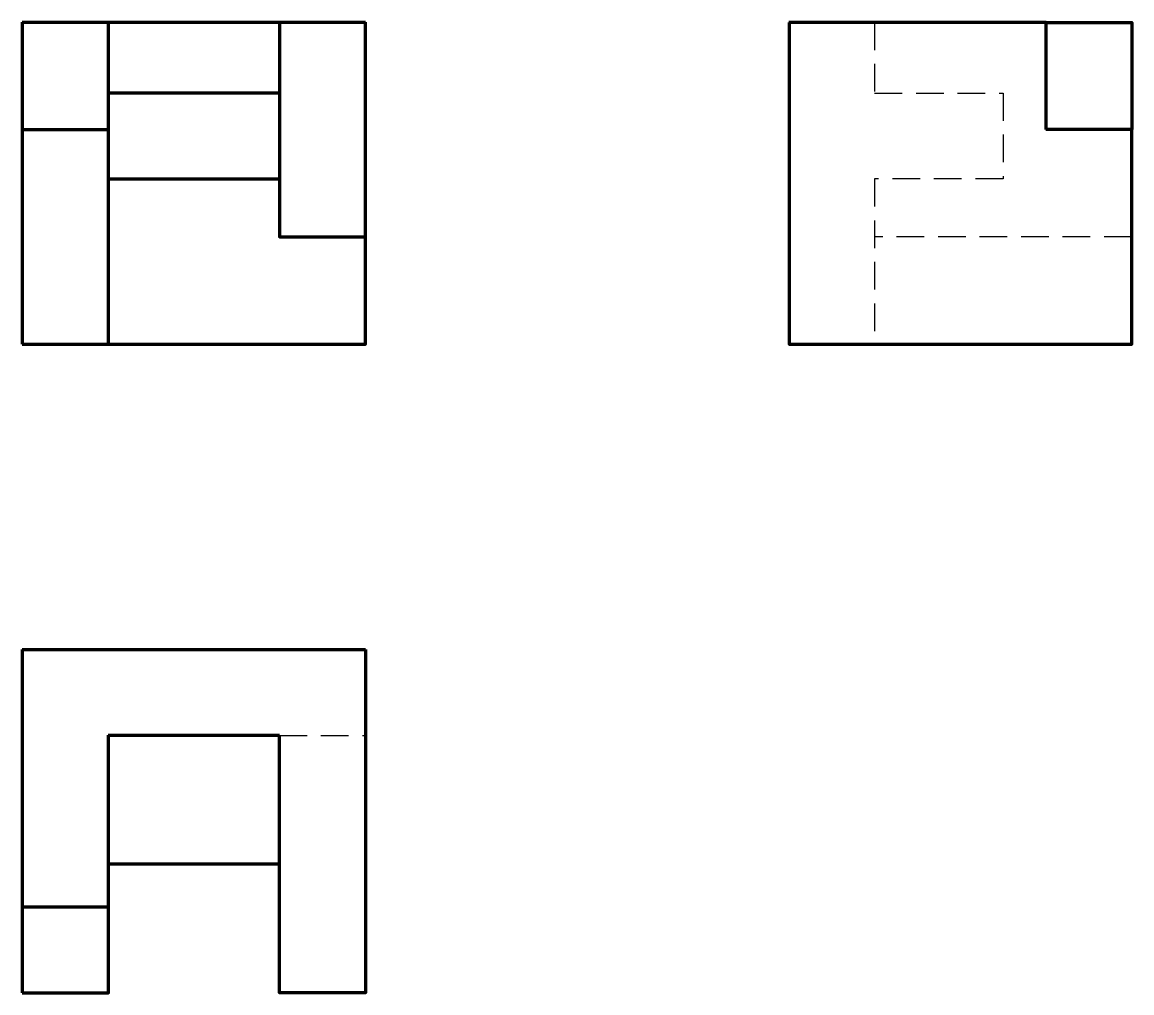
# Model space of a CAD drawing. Header units: metres. Extents: x 48 to 150, y 175 to 264.
import ezdxf

# ---------------------------------------------------------------- set-up
doc = ezdxf.new("R2010")
doc.units = ezdxf.units.M
doc.linetypes.add('DASHED', pattern=[19.05, 12.7, -6.35])
doc.layers.add('PDF3_Geometry', color=7, linetype='Continuous')

msp = doc.modelspace()

# ---------------------------------------------------------------- linework, layer by layer
at = {"linetype": 'DASHED', "ltscale": 0.2}
for p, q in [((125.92, 264.19), (125.92, 257.71)), ((125.92, 257.71), (137.73, 257.71)), ((137.73, 257.71), (137.73, 249.82)), ((137.73, 249.82), (125.92, 249.82)), ((125.92, 249.82), (125.92, 234.66)), ((149.54, 244.5), (125.9, 244.5)), ((71.29, 198.74), (79.18, 198.74))]:
    msp.add_line(p, q, dxfattribs=at)
at = {"layer": 'PDF3_Geometry', "lineweight": 70}
for points in [[(47.67, 254.35), (55.58, 254.35), (55.58, 264.21)], [(55.58, 264.19), (47.67, 264.19)], [(47.69, 254.35), (47.69, 264.21)], [(79.18, 264.19), (55.56, 264.19)], [(71.29, 264.19), (71.29, 244.5), (79.18, 244.5), (79.18, 264.21)], [(141.67, 264.19), (118.05, 264.19)], [(118.07, 264.19), (118.07, 234.66), (149.54, 234.66), (149.54, 254.37)], [(141.65, 264.19), (149.54, 264.19), (149.54, 254.35), (141.65, 254.35)], [(141.67, 254.35), (141.67, 264.21)], [(71.29, 257.71), (55.56, 257.71)], [(47.67, 234.66), (55.58, 234.66), (55.58, 254.37)], [(47.69, 234.66), (47.69, 254.37)], [(55.58, 249.82), (71.29, 249.82)], [(55.58, 234.66), (79.18, 234.66), (79.18, 244.52)], [(79.18, 206.61), (47.67, 206.61)], [(47.69, 175.12), (47.69, 206.64)], [(79.18, 206.64), (79.18, 175.12), (71.29, 175.12), (71.29, 198.76)], [(47.67, 183.01), (55.58, 183.01), (55.58, 198.76)], [(71.29, 198.74), (55.56, 198.74)], [(71.29, 186.93), (55.56, 186.93)], [(47.67, 175.12), (55.58, 175.12), (55.58, 183.01)]]:
    msp.add_lwpolyline(points, dxfattribs=at)

doc.saveas('drawing.dxf')
